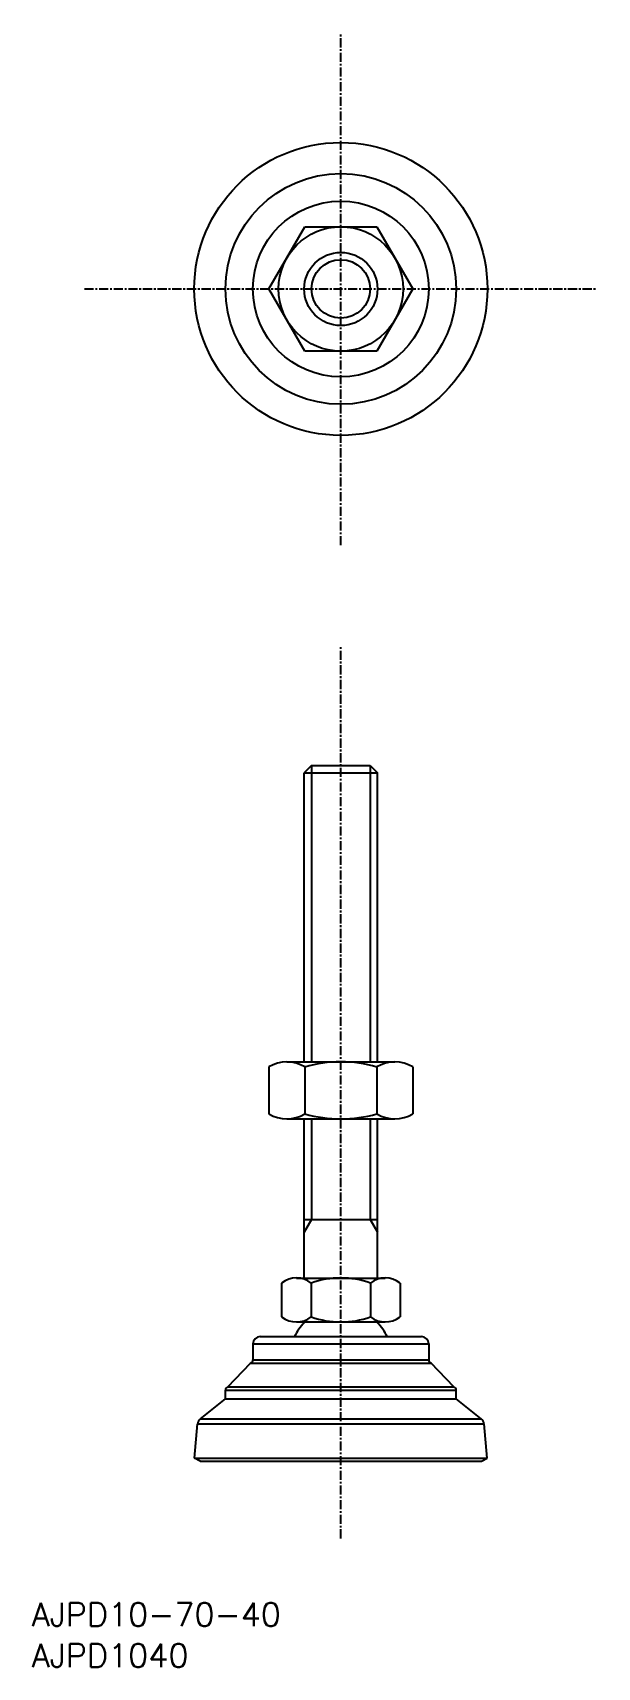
# Model space of a CAD drawing. Extents: x -42 to 35, y -188 to 35.
import ezdxf

# ---------------------------------------------------------------- set-up
doc = ezdxf.new("R2010")
doc.units = 0
doc.linetypes.add('CENTER', pattern=[2, 1.25, -0.25, 0.25, -0.25])
doc.layers.get('0').update_dxf_attribs({"linetype": 'CONTINUOUS'})
doc.layers.add('CENTER', color=1, linetype='CENTER')
doc.styles.get("Standard").update_dxf_attribs({"font": 'txt.shx', "bigfont": 'bigfont.shx'})

msp = doc.modelspace()

# ---------------------------------------------------------------- linework, layer by layer
at = {"color": 7, "linetype": 'CONTINUOUS'}
for p, q in [((-9.81, 0), (-4.91, 8.5)), ((-4.91, 8.5), (4.91, 8.5)), ((4.91, 8.5), (9.81, 0)), ((-4.91, -8.5), (-9.81, 0)), ((9.81, 0), (4.91, -8.5)), ((4.91, -8.5), (-4.91, -8.5)), ((-4, -65.08), (-5, -66.08)), ((-5, -105.55), (-5, -66.08)), ((-4, -65.08), (4, -65.08)), ((4, -65.08), (5, -66.08)), ((5, -105.55), (5, -66.08)), ((-9.81, -106.25), (-9.81, -112.65)), ((-7.36, -105.55), (7.36, -105.55)), ((-4.91, -106.25), (-4.91, -112.65)), ((4.91, -106.25), (4.91, -112.65)), ((9.81, -106.25), (9.81, -112.65)), ((-7.36, -113.35), (7.36, -113.35)), ((-5, -135.08), (-5, -113.35)), ((5, -135.08), (5, -113.35)), ((-5, -127.08), (5, -127.08)), ((-8.08, -135.78), (-8.08, -140.38)), ((-6.06, -135.08), (6.06, -135.08)), ((-4.04, -135.78), (-4.04, -140.38)), ((4.04, -135.78), (4.04, -140.38)), ((8.08, -135.78), (8.08, -140.38)), ((-6.06, -141.08), (6.06, -141.08)), ((-5, -141.18), (-5, -141.08)), ((5, -141.18), (5, -141.08)), ((-12, -144.08), (-12, -146.24)), ((-11, -143.08), (11, -143.08)), ((12, -144.08), (12, -146.24)), ((-15.44, -149.95), (-12.31, -146.7)), ((15.44, -149.95), (12.31, -146.7)), ((-19.17, -154.31), (-15.75, -151.58)), ((-15.75, -151.58), (-15.75, -150.41)), ((-15.75, -151.58), (15.75, -151.58)), ((15.75, -151.58), (15.75, -150.41)), ((19.17, -154.31), (15.75, -151.58)), ((-19.96, -159.68), (-19.54, -155)), ((19.96, -159.68), (19.54, -155)), ((-19.2, -160.08), (-19.96, -159.68)), ((-19.96, -159.68), (19.96, -159.68)), ((-19.2, -160.08), (19.2, -160.08)), ((19.2, -160.08), (19.96, -159.68))]:
    msp.add_line(p, q, dxfattribs=at)
at = {"color": 3, "linetype": 'CONTINUOUS'}
for p, q in [((-5, -66.08), (5, -66.08)), ((-4, -65.08), (-4, -105.55)), ((4, -65.08), (4, -105.55)), ((-4, -113.35), (-4, -127.08)), ((4, -113.35), (4, -127.08)), ((-4, -127.08), (-5, -128.81)), ((4, -127.08), (5, -128.81)), ((-12, -144.08), (12, -144.08)), ((-12.31, -146.7), (12.31, -146.7)), ((-12, -146.24), (12, -146.24)), ((-15.75, -150.41), (15.75, -150.41)), ((-15.44, -149.95), (15.44, -149.95)), ((-19.54, -155), (19.54, -155)), ((-19.17, -154.31), (19.17, -154.31))]:
    msp.add_line(p, q, dxfattribs=at)
at = {"color": 7, "linetype": 'CONTINUOUS'}
for radius in [20, 15.75, 12, 8.5, 5, 4]:
    msp.add_circle((0, 0), radius, dxfattribs=at)
for centre, radius, start, end in [((-7.36, -110.2), 4.65, 58.1553, 121.8447), ((0, -123.11), 17.55, 73.7642, 106.2358), ((7.36, -110.2), 4.65, 58.1553, 121.8447), ((-7.36, -108.7), 4.65, 238.1553, 301.8447), ((0, -95.8), 17.55, 253.7642, 286.2358), ((7.36, -108.7), 4.65, 238.1553, 301.8447), ((-6.06, -138.34), 3.27, 51.7868, 128.2132), ((0, -147.09), 12.02, 70.3471, 109.6529), ((6.06, -138.34), 3.27, 51.7868, 128.2132), ((-6.06, -137.81), 3.27, 231.7868, 308.2132), ((0, -129.06), 12.02, 250.3471, 289.6529), ((6.06, -137.81), 3.27, 231.7868, 308.2132), ((0, -146.08), 7, 135.5847, 154.6231), ((0, -146.08), 7, 25.3769, 44.4153), ((-11, -144.08), 1, 90, 180), ((11, -144.08), 1, 0, 90), ((-12.5, -146.24), 0.5, 291.8014, 0), ((12.5, -146.24), 0.5, 180, 248.1986), ((-15.25, -150.41), 0.5, 111.8014, 180), ((15.25, -150.41), 0.5, 0, 68.1986), ((-18.54, -155.09), 1, 128.6598, 174.8056), ((18.54, -155.09), 1, 5.1944, 51.3402)]:
    msp.add_arc(centre, radius, start, end, dxfattribs=at)
at = {"layer": 'CENTER', "color": 1, "linetype": 'CENTER'}
for p, q in [((0, -35), (0, 35)), ((-35, 0), (35, 0)), ((0, -170.65), (0, -48.76))]:
    msp.add_line(p, q, dxfattribs=at)

# ---------------------------------------------------------------- texts
at = {"color": 7, "linetype": 'CONTINUOUS'}
for s, p in [('AJPD10-70-40', (-42.19, -182.63)), ('AJPD1040', (-42.19, -188.24))]:
    msp.add_text(s, height=3.2, dxfattribs=at).set_placement(p)

doc.saveas('drawing.dxf')
